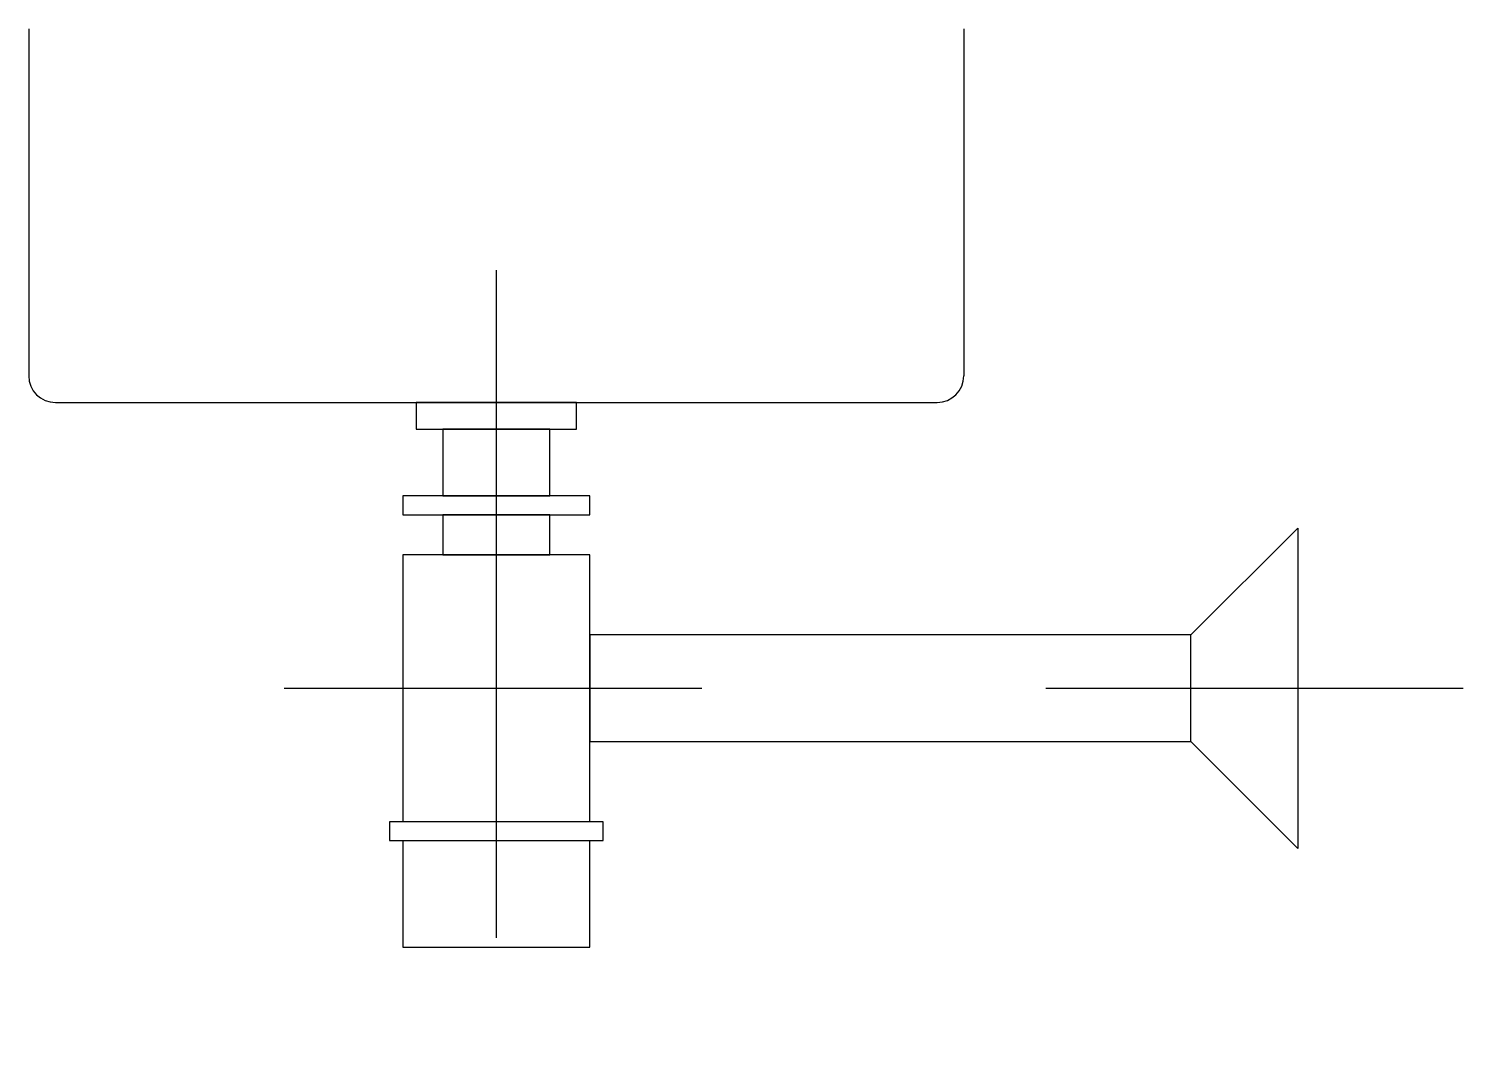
# Model space of a CAD drawing. Extents: x 11.422 to 11.959, y 24.982 to 25.361.
import ezdxf

# ---------------------------------------------------------------- set-up
doc = ezdxf.new("R2010")
doc.units = 0
doc.header["$MEASUREMENT"] = 0
doc.linetypes.add('HIDDEN', pattern=[0.375, 0.25, -0.125])
doc.layers.add('A-PEÇAS', color=2, linetype='CONTINUOUS')

msp = doc.modelspace()

# ---------------------------------------------------------------- linework, layer by layer
at = {"layer": 'A-PEÇAS'}
for p, q in [((11.42177, 25.36086), (11.42177, 25.23086)), ((11.77177, 25.36086), (11.77177, 25.23086)), ((11.43177, 25.22086), (11.76177, 25.22086)), ((11.56677, 25.22086), (11.56677, 25.21086)), ((11.62677, 25.22086), (11.56677, 25.22086)), ((11.62677, 25.21086), (11.62677, 25.22086)), ((11.56677, 25.21086), (11.62677, 25.21086)), ((11.57677, 25.21086), (11.57677, 25.18586)), ((11.61677, 25.21086), (11.57677, 25.21086)), ((11.61677, 25.18586), (11.61677, 25.21086)), ((11.56177, 25.18586), (11.56177, 25.17886)), ((11.63177, 25.18586), (11.56177, 25.18586)), ((11.57677, 25.18586), (11.61677, 25.18586)), ((11.63177, 25.17886), (11.63177, 25.18586)), ((11.56177, 25.17886), (11.63177, 25.17886)), ((11.57677, 25.17886), (11.57677, 25.16386)), ((11.61677, 25.17886), (11.57677, 25.17886)), ((11.61677, 25.16386), (11.61677, 25.17886)), ((11.85677, 25.13386), (11.89677, 25.17386)), ((11.89677, 25.17386), (11.89677, 25.05386)), ((11.56177, 25.16386), (11.56177, 25.06386)), ((11.63177, 25.16386), (11.56177, 25.16386)), ((11.57677, 25.16386), (11.61677, 25.16386)), ((11.63177, 25.06386), (11.63177, 25.16386)), ((11.85677, 25.13386), (11.63177, 25.13386)), ((11.63177, 25.13386), (11.63177, 25.09386)), ((11.85677, 25.09386), (11.85677, 25.13386)), ((11.85677, 25.09386), (11.85677, 25.13386)), ((11.63177, 25.09386), (11.85677, 25.09386)), ((11.89677, 25.05386), (11.85677, 25.09386)), ((11.55677, 25.06386), (11.55677, 25.05686)), ((11.63677, 25.06386), (11.55677, 25.06386)), ((11.63677, 25.05686), (11.63677, 25.06386)), ((11.55677, 25.05686), (11.63677, 25.05686)), ((11.56177, 25.05686), (11.56177, 25.01686)), ((11.63177, 25.01686), (11.63177, 25.05686)), ((11.56177, 25.01686), (11.63177, 25.01686))]:
    msp.add_line(p, q, dxfattribs=at)
at = {"layer": 'A-PEÇAS', "linetype": 'HIDDEN'}
for p, q in [((11.59677, 25.27041), (11.59677, 24.98201)), ((11.51742, 25.11386), (11.67367, 25.11386)), ((11.8025, 25.11386), (11.95875, 25.11386))]:
    msp.add_line(p, q, dxfattribs=at)
at = {"layer": 'A-PEÇAS'}
for centre, start, end in [((11.43177, 25.23086), 180, 270), ((11.76177, 25.23086), 270, 0)]:
    msp.add_arc(centre, 0.01, start, end, dxfattribs=at)

doc.saveas('drawing.dxf')
